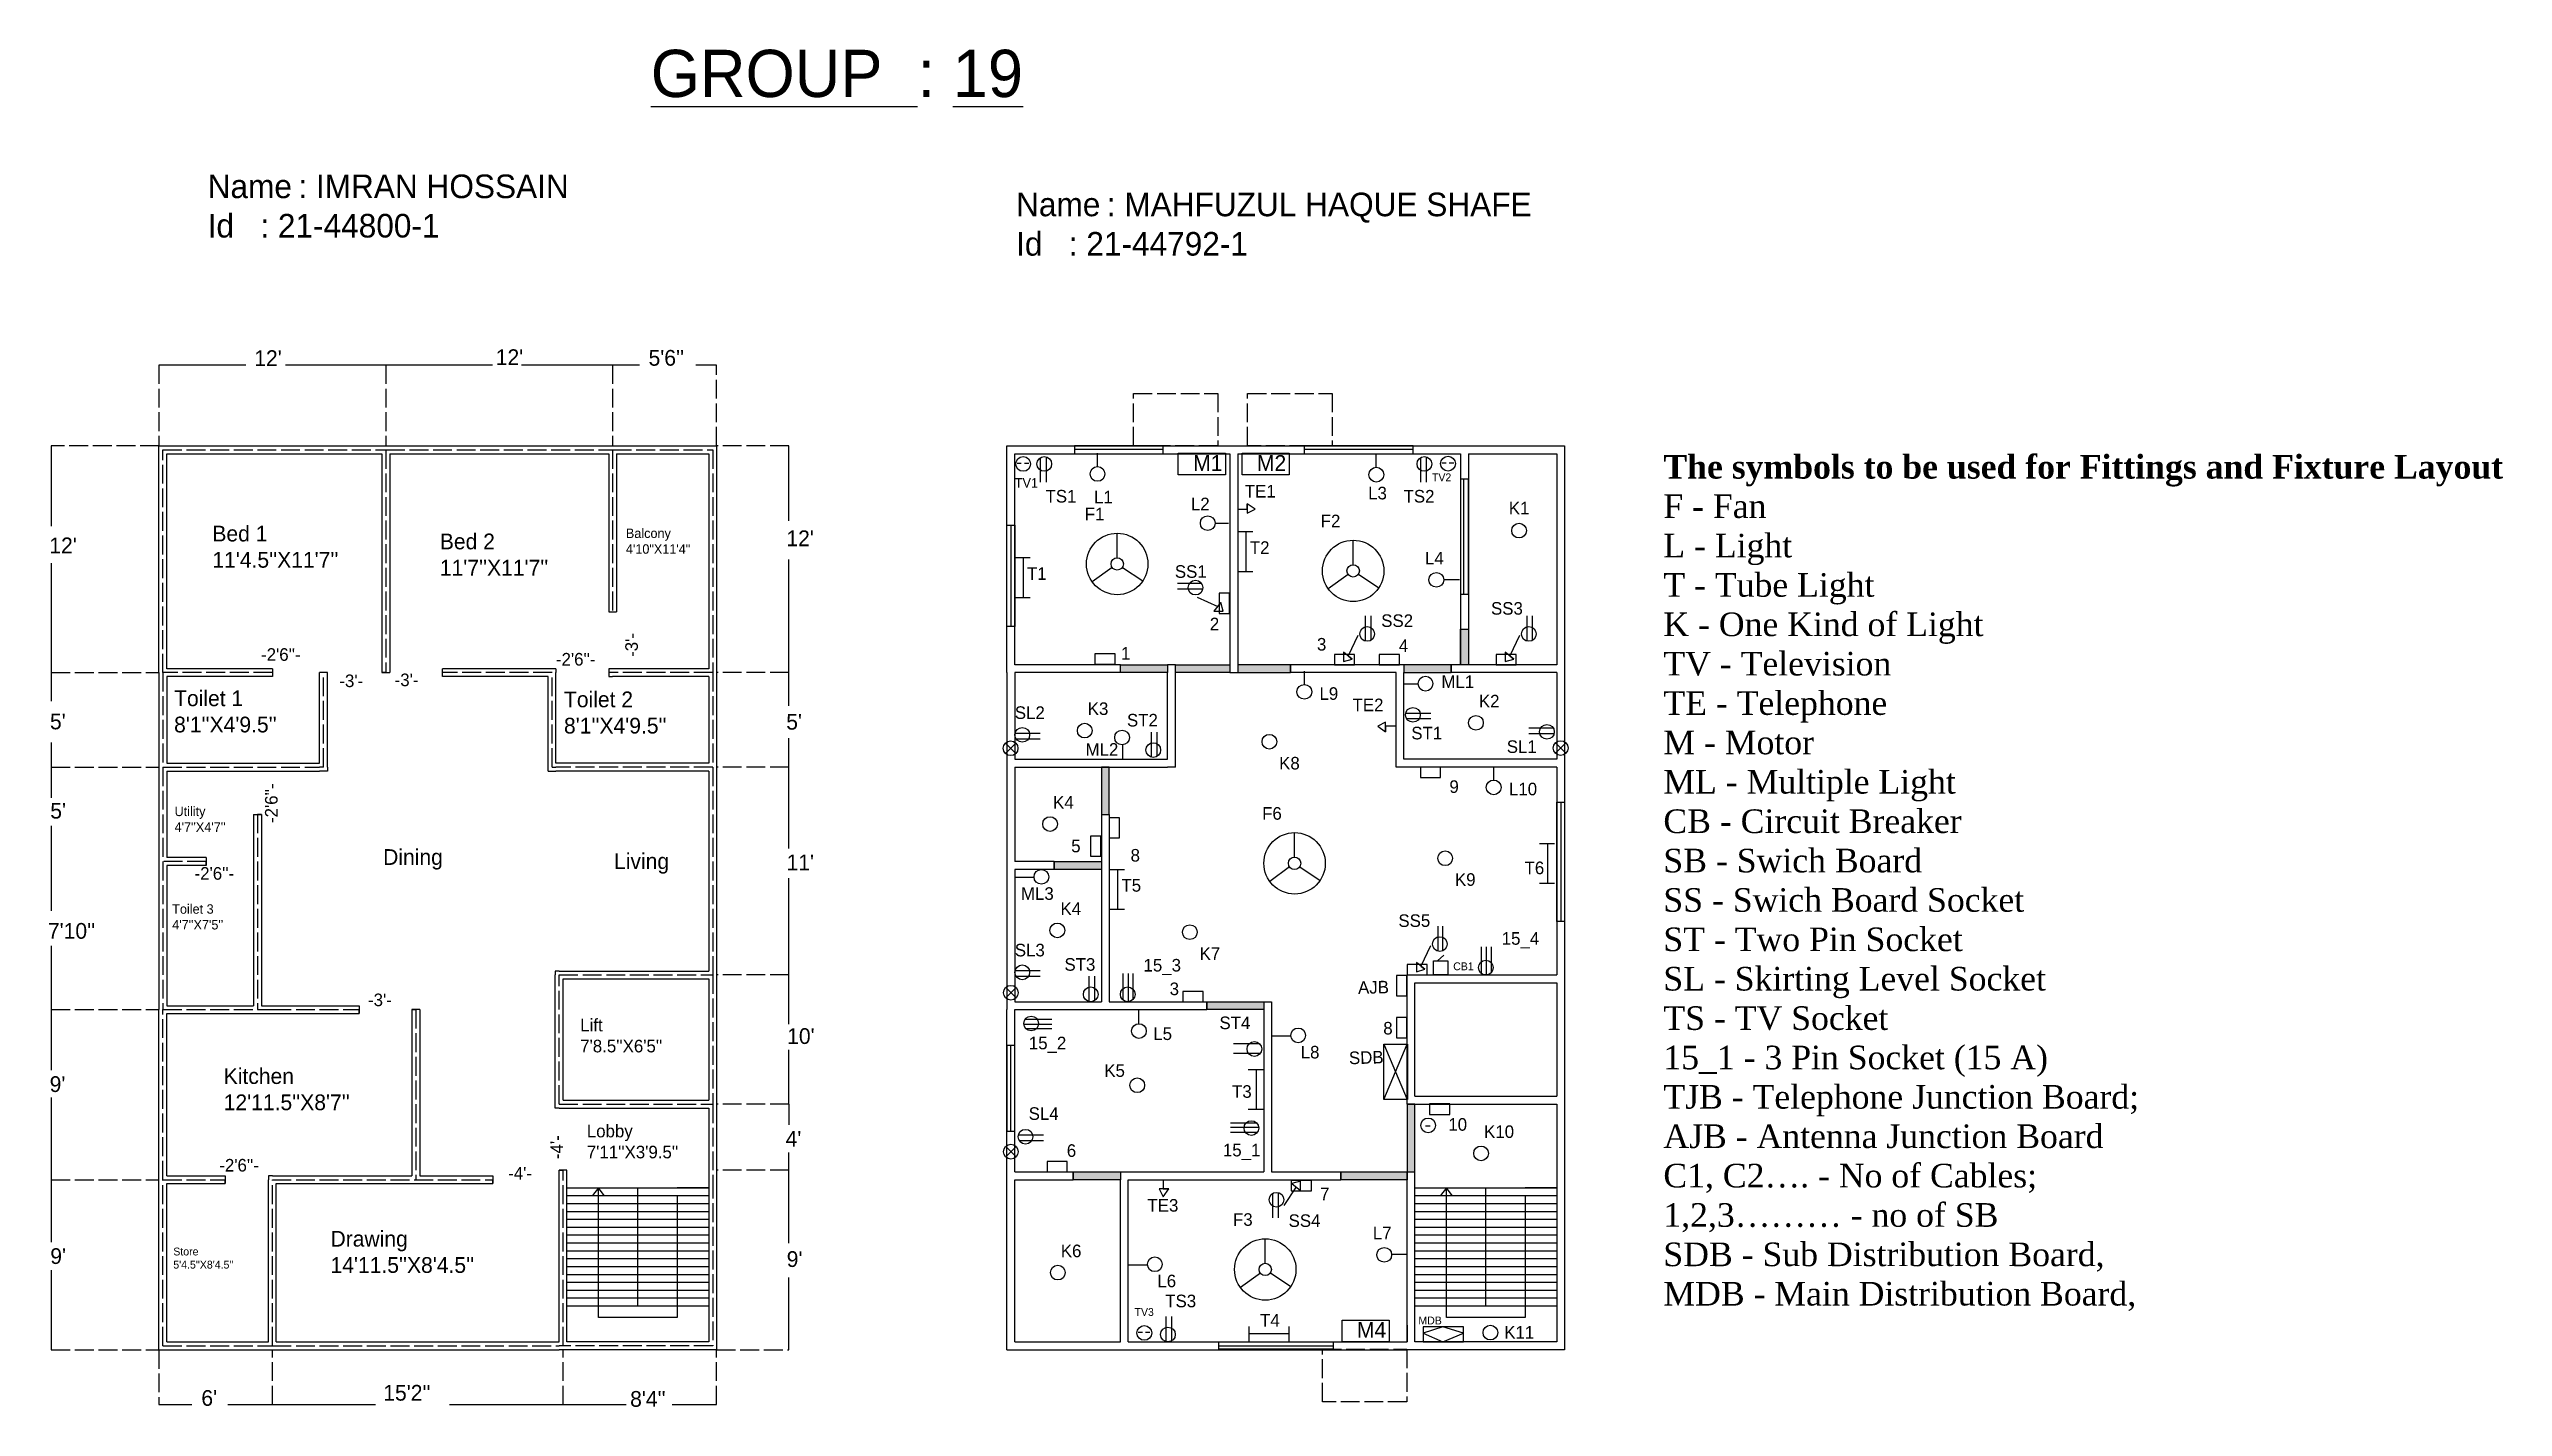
# Model space of a CAD drawing. Header units: inches. Extents: x -605 to 953, y 87 to 949.
import ezdxf

# ---------------------------------------------------------------- set-up
doc = ezdxf.new("R2010")
doc.units = ezdxf.units.IN
doc.header["$MEASUREMENT"] = 0
doc.linetypes.add('ACAD_ISO02W100', pattern=[15, 12, -3])
doc.layers.get('0').update_dxf_attribs({"true_color": 0xe7f0ff})

msp = doc.modelspace()

# ---------------------------------------------------------------- hatches: boundary and pattern name
h = msp.add_hatch(color=256)
h.set_gradient(color1=(127, 127, 0), color2=(255, 255, 173), one_color=1, tint=0.84, name='CYLINDER')
h.paths.add_polyline_path([(296.5, 558.5), (291.5, 558.5), (291.5, 581), (296.5, 581)])
h.paths.add_polyline_path([(285.5, 558.5), (255.5, 558.5), (255.5, 553.5), (285.5, 553.5)])
h.paths.add_polyline_path([(183.5, 558.5), (150, 558.5), (150, 553.5), (183.5, 553.5)])
h.paths.add_polyline_path([(110.5, 558.5), (145, 558.5), (145, 553.5), (110.5, 553.5)])
h.paths.add_polyline_path([(75.5, 558.5), (105.5, 558.5), (105.5, 553.5), (75.5, 553.5)])
h.paths.add_polyline_path([(63.5, 463.5), (68.5, 463.5), (68.5, 493.5), (63.5, 493.5)])
h.paths.add_polyline_path([(33.5, 433.5), (63.5, 433.5), (63.5, 428.5), (33.5, 428.5)])
h.paths.add_polyline_path([(130.5, 344.5), (166.5, 344.5), (166.5, 339.5), (130.5, 339.5)])
h.paths.add_polyline_path([(45.5, 236.5), (75.5, 236.5), (75.5, 231.5), (45.5, 231.5)])
h.paths.add_polyline_path([(257.5, 236.5), (262.5, 236.5), (262.5, 279.5), (257.5, 279.5)])
h.paths.add_polyline_path([(215.5, 236.5), (257.5, 236.5), (257.5, 231.5), (215.5, 231.5)])

# ---------------------------------------------------------------- linework, layer by layer
at = {"color": 2}
for p, q in [((-479.7, 748.8), (-534.8, 748.8)), ((-390.8, 748.8), (-454.4, 748.8)), ((-323, 748.8), (-390.8, 748.8)), ((-246.8, 748.8), (-304.7, 748.8)), ((-229.7, 748.8), (-246.8, 748.8)), ((-180.8, 748.8), (-193.9, 748.8)), ((-603.2, 697.5), (-603.2, 646.4)), ((-134.9, 649.9), (-134.9, 697.5)), ((-134.9, 553.5), (-134.9, 625.3)), ((-603.2, 623.1), (-603.2, 553.5)), ((-603.2, 553.5), (-603.2, 535.4)), ((-134.9, 532.5), (-134.9, 553.5)), ((-603.2, 509.2), (-603.2, 493.5)), ((-134.9, 493.5), (-134.9, 511.8)), ((-603.2, 493.5), (-603.2, 474)), ((-134.9, 441.9), (-134.9, 493.5)), ((-603.2, 456.3), (-603.2, 402.3)), ((-134.9, 361.5), (-134.9, 422.9)), ((-603.2, 380), (-603.2, 339.5)), ((-134.9, 330.2), (-134.9, 361.5)), ((-603.2, 339.5), (-603.2, 301)), ((-134.9, 279.5), (-134.9, 313.9)), ((-603.2, 283.6), (-603.2, 231.5)), ((-134.9, 237.5), (-134.9, 248.8)), ((-134.9, 191.2), (-134.9, 237.5)), ((-603.2, 231.5), (-603.2, 191.8)), ((-603.2, 174), (-603.2, 123.5)), ((-134.9, 123.5), (-134.9, 169.3)), ((-534.8, 88.7), (-513.9, 88.7)), ((-491.1, 88.7), (-462.8, 88.7)), ((-462.8, 88.7), (-397.4, 88.7)), ((-350.3, 88.7), (-278.3, 88.7)), ((-278.3, 88.7), (-238.3, 88.7)), ((-209, 88.7), (-180.8, 88.7))]:
    msp.add_line(p, q, dxfattribs=at)
at = {"color": 4, "linetype": 'ACAD_ISO02W100'}
for p, q in [((-534.8, 748.8), (-534.8, 697.5)), ((-390.8, 748.8), (-390.8, 697.5)), ((-246.8, 748.8), (-246.8, 697.5)), ((-180.8, 697.5), (-180.8, 748.8)), ((-534.8, 697.5), (-603.2, 697.5)), ((-134.9, 697.5), (-180.8, 697.5)), ((-603.2, 553.5), (-534.8, 553.5)), ((-134.9, 553.5), (-180.8, 553.5)), ((-603.2, 493.5), (-534.8, 493.5)), ((-134.9, 493.5), (-180.8, 493.5)), ((-134.9, 361.5), (-180.8, 361.5)), ((-603.2, 339.5), (-534.8, 339.5)), ((-134.9, 279.5), (-180.8, 279.5)), ((-134.9, 237.5), (-180.8, 237.5)), ((-603.2, 231.5), (-534.8, 231.5)), ((-603.2, 123.5), (-534.8, 123.5)), ((-534.8, 123.5), (-534.8, 88.7)), ((-462.8, 88.7), (-462.8, 123.5)), ((-278.3, 88.7), (-278.3, 123.5)), ((-180.8, 88.7), (-180.8, 123.5)), ((-180.8, 123.5), (-134.9, 123.5))]:
    msp.add_line(p, q, dxfattribs=at)
for p, q in [((-534.8, 697.5), (-390.8, 697.5)), ((-534.8, 553.5), (-534.8, 697.5)), ((-529.8, 692.5), (-393.3, 692.5)), ((-529.8, 556), (-529.8, 692.5)), ((-393.3, 692.5), (-393.3, 553.5)), ((-390.8, 697.5), (-246.8, 697.5)), ((-390.8, 697.5), (-246.8, 697.5)), ((-390.8, 697.5), (-246.8, 697.5)), ((-388.3, 692.5), (-249.3, 692.5)), ((-388.3, 692.5), (-388.3, 553.5)), ((-249.3, 692.5), (-249.3, 592)), ((-246.8, 697.5), (-180.8, 697.5)), ((-244.3, 692.5), (-185.8, 692.5)), ((-244.3, 692.5), (-244.3, 592)), ((-185.8, 692.5), (-185.8, 556)), ((-180.8, 697.5), (-180.8, 553.5)), ((3.5, 697.5), (147.5, 697.5)), ((3.5, 553.5), (3.5, 697.5)), ((8.5, 692.5), (145, 692.5)), ((8.5, 558.5), (8.5, 692.5)), ((9.9, 686.5), (12.6, 686.5)), ((14.6, 686.5), (17.4, 686.5)), ((24.7, 690), (24.7, 674.5)), ((28.3, 690.5), (28.3, 674.5)), ((61, 684.4), (61, 692.9)), ((145, 692.5), (145, 553.5)), ((147.5, 697.5), (291.5, 697.5)), ((150, 692.5), (291.5, 692.5)), ((150, 692.5), (150, 553.5)), ((238, 683.9), (238, 692.4)), ((266, 690), (266, 674.5)), ((269.6, 690.5), (269.6, 674.5)), ((279.6, 686.7), (282.3, 686.7)), ((284.3, 686.7), (287.1, 686.7)), ((291.5, 697.5), (357.5, 697.5)), ((291.5, 692.5), (291.5, 558.5)), ((296.5, 692.5), (352.5, 692.5)), ((296.5, 692.5), (296.5, 558.5)), ((352.5, 692.5), (352.5, 558.5)), ((357.5, 697.5), (357.5, 553.5)), ((150, 657.2), (156, 657.2)), ((156, 657.2), (156, 660.7)), ((156, 660.7), (156, 654.7)), ((161, 657.2), (156, 660.7)), ((156, 654.7), (161, 657.2)), ((73.4, 626.5), (73.4, 642)), ((135.7, 648.4), (144.2, 648.4)), ((159.7, 642.8), (150, 642.8)), ((155.2, 643.1), (155.2, 617.6)), ((18.2, 626.3), (8.5, 626.3)), ((13.7, 626.6), (13.7, 601.1)), ((223.2, 622.1), (223.2, 637.6)), ((70.3, 620.2), (57.7, 611.1)), ((76.8, 620.3), (89.8, 611.8)), ((127.2, 610), (111.8, 610)), ((159.7, 617.5), (150, 617.5)), ((220.1, 615.8), (207.5, 606.7)), ((226.6, 616), (239.6, 607.4)), ((280.7, 612.7), (290.7, 612.7)), ((-249.3, 592), (-244.3, 592)), ((18.2, 601), (8.5, 601)), ((127.8, 606.4), (111.8, 606.4)), ((124.3, 601.5), (137.3, 595.5)), ((139.3, 598), (134.9, 592.5)), ((134.9, 592.5), (140.8, 592.5)), ((137.3, 595.5), (139.3, 598)), ((140.8, 592.5), (139.3, 598)), ((226.2, 577.1), (220.2, 564.1)), ((231.1, 573.6), (231.1, 589.6)), ((234.7, 574.1), (234.7, 589.6)), ((328.8, 577.1), (322.8, 564.1)), ((333.7, 573.6), (333.7, 589.6)), ((337.2, 574.1), (337.2, 589.6)), ((222.7, 562.1), (217.2, 566.4)), ((217.2, 566.4), (217.2, 560.6)), ((217.2, 560.6), (222.7, 562.1)), ((220.2, 564.1), (222.7, 562.1)), ((325.3, 562.1), (319.8, 566.4)), ((319.8, 566.4), (319.8, 560.6)), ((319.8, 560.6), (325.3, 562.1)), ((322.8, 564.1), (325.3, 562.1)), ((-534.8, 553.5), (-534.8, 493.5)), ((-462.8, 556), (-529.8, 556)), ((-462.8, 551), (-529.8, 551)), ((-529.8, 551), (-529.8, 496)), ((-462.8, 556), (-462.8, 553.5)), ((-462.8, 553.5), (-462.8, 551)), ((-427.8, 553.5), (-432.8, 553.5)), ((-432.8, 496), (-432.8, 553.5)), ((-427.8, 493.5), (-427.8, 553.5)), ((-390.8, 553.5), (-393.3, 553.5)), ((-393.3, 553.5), (-388.3, 553.5)), ((-282.8, 556), (-354.8, 556)), ((-354.8, 553.5), (-354.8, 556)), ((-354.8, 551), (-354.8, 553.5)), ((-287.8, 551), (-354.8, 551)), ((-287.8, 493.5), (-287.8, 551)), ((-282.8, 556), (-282.8, 553.5)), ((-282.8, 496), (-282.8, 553.5)), ((-185.8, 556), (-249.3, 556)), ((-249.3, 556), (-249.3, 553.5)), ((-249.3, 553.5), (-249.3, 551)), ((-249.3, 551), (-246.8, 551)), ((-185.8, 551), (-246.8, 551)), ((-185.8, 551), (-185.8, 496)), ((-180.8, 553.5), (-180.8, 493.5)), ((3.5, 553.5), (3.5, 493.5)), ((75.5, 558.5), (8.5, 558.5)), ((75.5, 553.5), (8.5, 553.5)), ((8.5, 553.5), (8.5, 498.5)), ((110.5, 558.5), (105.4, 558.5)), ((105.5, 498.5), (105.5, 553.5)), ((110.5, 493.5), (110.5, 558.5)), ((145, 553.5), (150, 553.5)), ((255.5, 558.5), (183.5, 558.5)), ((183.5, 558.5), (183.5, 553.5)), ((250.5, 553.5), (183.5, 553.5)), ((192.3, 545.9), (192.3, 554.4)), ((250.5, 493.5), (250.5, 553.5)), ((255.5, 558.5), (255.5, 553.5)), ((255.5, 498.5), (255.5, 553.5)), ((264.5, 546.2), (255.5, 546.2)), ((291.5, 558.5), (285.5, 558.5)), ((285.5, 558.5), (285.5, 553.5)), ((291.5, 553.5), (285.5, 553.5)), ((352.5, 553.5), (291.5, 553.5)), ((352.5, 558.5), (296.5, 558.5)), ((352.5, 553.5), (352.5, 498.5)), ((357.5, 553.5), (357.5, 493.5)), ((8.6, 515.1), (24.6, 515.1)), ((95.3, 499.8), (95.3, 515.7)), ((98.9, 500.3), (98.9, 515.7)), ((243.9, 522), (238.9, 519.5)), ((238.9, 519.5), (243.9, 516)), ((243.9, 516), (243.9, 522)), ((249.9, 519.5), (243.9, 519.5)), ((243.9, 519.5), (243.9, 516)), ((256.7, 527.8), (272.7, 527.8)), ((257.3, 524.3), (272.7, 524.3)), ((350.3, 518.3), (334.9, 518.3)), ((350.8, 514.7), (334.9, 514.7)), ((2.5, 502.1), (9.1, 508.8)), ((9.1, 502.1), (2.5, 508.8)), ((8.5, 498.5), (105.5, 498.5)), ((8.5, 498.5), (63.5, 498.5)), ((9.2, 511.5), (24.6, 511.5)), ((76.9, 507.5), (76.9, 498.5)), ((352.5, 498.5), (255.5, 498.5)), ((351.7, 502.3), (358.3, 508.9)), ((358.3, 502.3), (351.7, 508.9)), ((-534.8, 493.5), (-534.8, 339.5)), ((-529.8, 496), (-432.8, 496)), ((-529.8, 496), (-474.8, 496)), ((-529.8, 491), (-432.8, 491)), ((-529.8, 491), (-529.8, 436)), ((-529.8, 491), (-474.8, 491)), ((-430.3, 493.5), (-432.8, 493.5)), ((-427.8, 491), (-432.8, 491)), ((-427.8, 493.5), (-427.8, 491)), ((-427.8, 491), (-427.8, 491)), ((-287.8, 491), (-287.8, 493.5)), ((-287.8, 491), (-282.8, 491)), ((-285.3, 493.5), (-282.8, 493.5)), ((-185.8, 496), (-282.8, 496)), ((-185.8, 491), (-282.8, 491)), ((-185.8, 491), (-185.8, 364)), ((-180.8, 493.5), (-180.8, 361.5)), ((3.5, 493.5), (3.5, 339.5)), ((8.5, 493.5), (105.5, 493.5)), ((8.5, 493.5), (8.5, 433.5)), ((8.5, 493.5), (63.5, 493.5)), ((110.5, 493.5), (105.5, 493.5)), ((255.5, 493.5), (250.5, 493.5)), ((352.5, 493.5), (255.5, 493.5)), ((312.5, 485.3), (312.5, 493.8)), ((352.5, 493.5), (352.5, 361.5)), ((357.5, 493.5), (357.5, 361.5)), ((-474.8, 463.5), (-474.8, 433.5)), ((-474.8, 463.5), (-469.8, 463.5)), ((-469.8, 463.5), (-472.3, 463.5)), ((-469.8, 463.5), (-469.8, 433.5)), ((63.5, 463.5), (63.5, 433.5)), ((63.5, 463.5), (68.5, 463.5)), ((68.5, 463.5), (68.5, 433.5)), ((186.1, 436.3), (186.1, 451.9)), ((351.2, 444.8), (341.5, 444.8)), ((346.7, 445.2), (346.7, 419.6)), ((-504.8, 436), (-529.8, 436)), ((-529.8, 431), (-529.8, 342)), ((-504.8, 431), (-529.8, 431)), ((-504.8, 436), (-504.8, 431)), ((-504.8, 431), (-504.8, 433.5)), ((-474.8, 433.5), (-474.8, 342)), ((-469.8, 433.5), (-469.8, 342)), ((33.5, 433.5), (8.5, 433.5)), ((8.5, 428.5), (8.5, 344.5)), ((33.5, 428.5), (8.5, 428.5)), ((21, 423.4), (8.5, 423.4)), ((33.5, 433.5), (33.5, 428.5)), ((63.5, 433.5), (63.5, 344.5)), ((68.5, 433.5), (68.5, 344.5)), ((78.2, 428.3), (68.5, 428.3)), ((73.7, 428.7), (73.7, 403.1)), ((182.9, 430.1), (170.3, 420.9)), ((189.4, 430.2), (202.4, 421.6)), ((351.2, 419.6), (341.5, 419.6)), ((78.2, 403.1), (68.5, 403.1)), ((277.2, 376.6), (277.2, 392.6)), ((280.2, 377.2), (280.2, 392.6)), ((272.3, 380.1), (266.3, 367.1)), ((276.8, 370.5), (280.8, 374)), ((304.7, 362.5), (304.7, 379.4)), ((308, 361.6), (308, 379.4)), ((310.8, 379.4), (310.8, 362.9)), ((-280.8, 364), (-283.3, 364)), ((-283.3, 364), (-283.3, 361.5)), ((-283.3, 279.5), (-283.3, 361.5)), ((-283.3, 279.5), (-283.3, 361.5)), ((-280.8, 364), (-185.8, 364)), ((-278.3, 282), (-278.3, 359)), ((-278.3, 359), (-185.8, 359)), ((-185.8, 359), (-185.8, 282)), ((-180.8, 361.5), (-180.8, 361.5)), ((-180.8, 361.5), (-180.8, 279.5)), ((8.6, 364.3), (24.6, 364.3)), ((9.2, 360.7), (24.6, 360.7)), ((55.6, 344.7), (55.6, 360.7)), ((59.2, 345.2), (59.2, 360.7)), ((77.3, 345.5), (77.3, 362.4)), ((80.6, 344.6), (80.6, 362.4)), ((83.5, 362.4), (83.5, 345.9)), ((257.5, 279.5), (257.5, 361.5)), ((257.5, 361.5), (352.5, 361.5)), ((268.8, 365.1), (263.4, 369.4)), ((263.4, 369.4), (263.4, 363.6)), ((263.4, 363.6), (268.8, 365.1)), ((266.3, 367.1), (268.8, 365.1)), ((357.5, 361.5), (357.5, 361.5)), ((357.5, 361.5), (357.5, 279.5)), ((2.7, 346.9), (9.3, 353.5)), ((9.3, 346.9), (2.7, 353.5)), ((8.5, 344.5), (63.5, 344.5)), ((68.5, 344.5), (75.5, 344.5)), ((75.5, 344.5), (130.5, 344.5)), ((130.5, 344.5), (130.5, 339.5)), ((166.5, 344.5), (171.5, 344.5)), ((171.5, 344.5), (171.5, 236.5)), ((262.5, 284.5), (262.5, 356.5)), ((262.5, 356.5), (352.5, 356.5)), ((352.5, 356.5), (352.5, 284.5)), ((-534.8, 231.5), (-534.8, 339.5)), ((-529.8, 342), (-474.8, 342)), ((-529.8, 234), (-529.8, 337)), ((-529.8, 337), (-462.8, 337)), ((-469.8, 342), (-462.8, 342)), ((-462.8, 342), (-407.8, 342)), ((-462.8, 337), (-407.8, 337)), ((-407.8, 342), (-407.8, 337)), ((-407.8, 337), (-407.8, 339.5)), ((-374.3, 339.5), (-374.3, 234)), ((-369.3, 339.5), (-374.3, 339.5)), ((-374.3, 339.5), (-371.8, 339.5)), ((-369.3, 339.5), (-369.3, 234)), ((3.5, 231.5), (3.5, 339.5)), ((8.5, 236.5), (8.5, 339.5)), ((8.5, 339.5), (75.5, 339.5)), ((14.2, 330.2), (32.1, 330.2)), ((15.2, 333.5), (32.1, 333.5)), ((32.1, 327.4), (15.6, 327.4)), ((75.5, 339.5), (130.5, 339.5)), ((87.3, 330.6), (87.3, 339.1)), ((166.5, 339.5), (166.5, 236.5)), ((147.4, 317.9), (163.9, 317.9)), ((164.3, 311.7), (147.4, 311.7)), ((184, 322.7), (171.5, 322.7)), ((242.8, 317.5), (257.6, 282.5)), ((242.8, 282.5), (257.6, 317.5)), ((166.3, 301.3), (156.6, 301.3)), ((161.8, 301.6), (161.8, 276.1)), ((-278.3, 282), (-185.8, 282)), ((257.5, 284.5), (257.8, 284.5)), ((262.5, 284.5), (352.5, 284.5)), ((-283.3, 277), (-283.3, 279.5)), ((-280.8, 277), (-283.3, 277)), ((-280.8, 277), (-185.8, 277)), ((-185.8, 277), (-185.8, 231.5)), ((-180.8, 279.5), (-180.8, 231.5)), ((-134.9, 279.5), (-134.9, 266.4)), ((145.5, 267.6), (162, 267.6)), ((166.3, 276), (156.6, 276)), ((257.5, 279.5), (352.5, 279.5)), ((269.2, 265.8), (272.2, 265.8)), ((352.5, 279.5), (352.5, 231.5)), ((357.5, 279.5), (357.5, 231.5)), ((2.7, 246), (9.3, 252.6)), ((9.3, 246), (2.7, 252.6)), ((10.7, 259.9), (26.7, 259.9)), ((11.3, 256.4), (26.7, 256.4)), ((163.4, 264.7), (145.5, 264.7)), ((162.4, 261.5), (145.5, 261.5)), ((-529.8, 234), (-492.8, 234)), ((-492.8, 234), (-492.8, 229)), ((-462.8, 234), (-465.3, 234)), ((-465.3, 234), (-465.3, 231.5)), ((-462.8, 234), (-374.3, 234)), ((-369.3, 234), (-322.8, 234)), ((-322.8, 234), (-322.8, 229)), ((-280.8, 128.5), (-280.8, 237.5)), ((-275.8, 237.5), (-280.8, 237.5)), ((-280.8, 237.5), (-278.3, 237.5)), ((-275.8, 128.5), (-275.8, 237.5)), ((8.5, 236.5), (45.5, 236.5)), ((45.5, 236.5), (45.5, 231.5)), ((75.5, 236.5), (166.5, 236.5)), ((75.5, 236.5), (75.5, 231.5)), ((171.5, 236.5), (215.5, 236.5)), ((215.5, 236.5), (215.5, 231.5)), ((257.5, 128.5), (257.5, 236.5)), ((257.5, 236.5), (262.5, 236.5)), ((262.5, 128.5), (262.5, 236.5)), ((-534.8, 123.5), (-534.8, 231.5)), ((-529.8, 128.5), (-529.8, 229)), ((-529.8, 229), (-492.8, 229)), ((-492.8, 229), (-492.8, 231.5)), ((-465.3, 128.5), (-465.3, 231.5)), ((-460.3, 128.5), (-460.3, 229)), ((-460.3, 229), (-322.8, 229)), ((-322.8, 229), (-322.8, 231.5)), ((-275.8, 226.4), (-185.8, 226.4)), ((-275.8, 221.4), (-185.8, 221.4)), ((-255.8, 226.4), (-259.6, 221.4)), ((-259.6, 221.4), (-252.1, 221.4)), ((-255.8, 144), (-255.8, 226.4)), ((-252.1, 221.4), (-255.8, 226.4)), ((-230.8, 151.4), (-230.8, 226.4)), ((-185.8, 226.4), (-205.8, 226.4)), ((-205.8, 221.4), (-205.8, 144)), ((-185.8, 231.5), (-185.8, 128.5)), ((-185.8, 231.5), (-185.8, 128.5)), ((-180.8, 231.5), (-180.8, 123.5)), ((3.5, 123.5), (3.5, 231.5)), ((8.5, 128.5), (8.5, 231.5)), ((8.5, 231.5), (45.5, 231.5)), ((75.5, 128.5), (75.5, 231.5)), ((80.5, 128.5), (80.5, 231.5)), ((80.5, 231.5), (215.5, 231.5)), ((106.2, 225.7), (100.2, 225.7)), ((100.2, 225.7), (102.7, 220.7)), ((102.7, 231.7), (102.7, 225.7)), ((102.7, 225.7), (106.2, 225.7)), ((102.7, 220.7), (106.2, 225.7)), ((172.1, 222.7), (172.1, 207.3)), ((175.7, 223.3), (175.7, 207.3)), ((187.2, 226.9), (179.2, 215.1)), ((189.9, 230.6), (184.4, 229.1)), ((184.4, 229.1), (189.9, 224.7)), ((189.9, 224.7), (189.9, 230.6)), ((262.5, 226.4), (352.5, 226.4)), ((262.5, 221.4), (352.5, 221.4)), ((282.5, 226.4), (278.7, 221.4)), ((278.7, 221.4), (286.2, 221.4)), ((282.5, 144), (282.5, 226.4)), ((286.2, 221.4), (282.5, 226.4)), ((307.5, 151.4), (307.5, 226.4)), ((352.5, 226.4), (332.5, 226.4)), ((332.5, 221.4), (332.5, 144)), ((352.5, 231.5), (352.5, 128.5)), ((357.5, 231.5), (357.5, 123.5)), ((-275.8, 216.4), (-185.8, 216.4)), ((-275.8, 211.4), (-185.8, 211.4)), ((-275.8, 206.4), (-185.8, 206.4)), ((262.5, 216.4), (352.5, 216.4)), ((262.5, 211.4), (352.5, 211.4)), ((262.5, 206.4), (352.5, 206.4)), ((-275.8, 201.4), (-185.8, 201.4)), ((-275.8, 196.4), (-185.8, 196.4)), ((-275.8, 191.4), (-185.8, 191.4)), ((167.5, 178.4), (167.5, 194)), ((262.5, 201.4), (352.5, 201.4)), ((262.5, 196.4), (352.5, 196.4)), ((262.5, 191.4), (352.5, 191.4)), ((-275.8, 186.4), (-185.8, 186.4)), ((-275.8, 181.4), (-185.8, 181.4)), ((-275.8, 176.4), (-185.8, 176.4)), ((-275.8, 171.4), (-185.8, 171.4)), ((93, 177.3), (80.5, 177.3)), ((164.4, 172.2), (151.7, 163.1)), ((170.8, 172.3), (183.8, 163.7)), ((247.6, 184.2), (257.6, 184.2)), ((262.5, 186.4), (352.5, 186.4)), ((262.5, 181.4), (352.5, 181.4)), ((262.5, 176.4), (352.5, 176.4)), ((262.5, 171.4), (352.5, 171.4)), ((-275.8, 166.4), (-185.8, 166.4)), ((-275.8, 161.4), (-185.8, 161.4)), ((-275.8, 156.4), (-185.8, 156.4)), ((262.5, 166.4), (352.5, 166.4)), ((262.5, 161.4), (352.5, 161.4)), ((262.5, 156.4), (352.5, 156.4)), ((-275.8, 151.4), (-185.8, 151.4)), ((-205.8, 144), (-255.8, 144)), ((104.6, 128.7), (104.6, 144.7)), ((108.1, 129.2), (108.1, 144.7)), ((262.5, 151.4), (352.5, 151.4)), ((332.5, 144), (282.5, 144)), ((-529.8, 128.5), (-465.3, 128.5)), ((-460.3, 128.5), (-280.8, 128.5)), ((-185.8, 128.5), (-275.8, 128.5)), ((8.5, 128.5), (75.5, 128.5)), ((80.5, 128.5), (257.5, 128.5)), ((86.8, 134.7), (89.5, 134.7)), ((91.5, 134.7), (94.3, 134.7)), ((156.8, 133.8), (182.3, 133.8)), ((157.1, 138.3), (157.1, 128.5)), ((182.4, 138.3), (182.4, 128.5)), ((352.5, 128.5), (262.5, 128.5)), ((280.3, 138), (267.8, 134)), ((267.8, 134), (280.3, 128.5)), ((293.3, 134), (280.3, 138)), ((280.3, 128.5), (293.3, 134)), ((-534.8, 123.5), (-462.8, 123.5)), ((-462.8, 123.5), (-280.8, 123.5)), ((-180.8, 123.5), (-280.8, 123.5)), ((3.5, 123.5), (75.5, 123.5)), ((75.5, 123.5), (257.5, 123.5)), ((357.5, 123.5), (257.5, 123.5))]:
    msp.add_line(p, q)
at = {"linetype": 'ACAD_ISO02W100'}
for p, q in [((-532.3, 695), (-390.8, 695)), ((-532.3, 553.5), (-532.3, 695)), ((-390.8, 695), (-246.8, 695)), ((-390.8, 695), (-390.8, 553.5)), ((-246.8, 695), (-183.3, 695)), ((-246.8, 695), (-246.8, 592)), ((-183.3, 695), (-183.3, 553.5)), ((-462.8, 553.5), (-532.3, 553.5)), ((-532.3, 553.5), (-532.3, 493.5)), ((-430.3, 493.5), (-430.3, 553.5)), ((-285.3, 553.5), (-354.8, 553.5)), ((-285.3, 493.5), (-285.3, 553.5)), ((-183.3, 553.5), (-249.3, 553.5)), ((-183.3, 553.5), (-183.3, 493.5)), ((-532.3, 493.5), (-432.8, 493.5)), ((-532.3, 493.5), (-532.3, 339.5)), ((-532.3, 493.5), (-474.8, 493.5)), ((-183.3, 493.5), (-282.8, 493.5)), ((-183.3, 493.5), (-183.3, 361.5)), ((-472.3, 463.5), (-472.3, 433.5)), ((-504.8, 433.5), (-532.3, 433.5)), ((-472.3, 433.5), (-472.3, 339.5)), ((-280.8, 279.5), (-280.8, 361.5)), ((-280.8, 361.5), (-183.3, 361.5)), ((-183.3, 361.5), (-183.3, 279.5)), ((-532.3, 231.5), (-532.3, 339.5)), ((-532.3, 339.5), (-462.8, 339.5)), ((-462.8, 339.5), (-407.8, 339.5)), ((-371.8, 339.5), (-371.8, 231.5)), ((-280.8, 279.5), (-183.3, 279.5)), ((-183.3, 279.5), (-183.3, 231.5)), ((-278.3, 126), (-278.3, 237.5)), ((-532.3, 126), (-532.3, 231.5)), ((-532.3, 231.5), (-492.8, 231.5)), ((-462.8, 126), (-462.8, 231.5)), ((-462.8, 231.5), (-322.8, 231.5)), ((-183.3, 231.5), (-183.3, 126)), ((-532.3, 126), (-462.8, 126)), ((-462.8, 126), (-280.8, 126)), ((-183.3, 126), (-280.8, 126))]:
    msp.add_line(p, q, dxfattribs=at)
at = {"color": 3}
for p, q in [((46.3, 695.3), (102.6, 695.3)), ((192.1, 695.3), (261.4, 695.3)), ((293.6, 603.4), (293.6, 676.3)), ((5.9, 647.2), (5.9, 582.7)), ((355.1, 471.2), (355.1, 395.5)), ((6, 262.3), (6, 316.8)), ((138.1, 126.1), (210.7, 126.1))]:
    msp.add_line(p, q, dxfattribs=at)
at = {"linetype": 'ACAD_ISO02W100'}
for points in [[(137.4, 697.5), (83.8, 697.5), (83.8, 730.8), (137.4, 730.8)], [(209.9, 697.5), (156.3, 697.5), (156.3, 730.8), (209.9, 730.8)], [(257.4, 90.5), (203.8, 90.5), (203.8, 123.8), (257.4, 123.8)]]:
    msp.add_lwpolyline(points, close=True, dxfattribs=at)
at = {"color": 3}
for points in [[(46.3, 692.5), (102.6, 692.5), (102.6, 697.5), (46.3, 697.5)], [(261.4, 697.5), (192.1, 697.5), (192.1, 692.5), (261.4, 692.5)], [(296.5, 676.3), (291.5, 676.3), (291.5, 603.4), (296.5, 603.4)], [(3.5, 647.2), (8.5, 647.2), (8.5, 582.7), (3.5, 582.7)], [(352.5, 471.2), (357.5, 471.2), (357.5, 395.5), (352.5, 395.5)], [(138.1, 128.5), (210.7, 128.5), (210.7, 123.8), (138.1, 123.8)]]:
    msp.add_lwpolyline(points, close=True, dxfattribs=at)
for points in [[(112.3, 692.9), (142.2, 692.9), (142.2, 679), (112.3, 679)], [(152.8, 692.9), (182.7, 692.9), (182.7, 679), (152.8, 679)], [(270.3, 361.5), (270.3, 368.1), (257.5, 368.1), (257.5, 361.5)], [(274.3, 370.5), (283.3, 370.5), (283.3, 361.5), (274.3, 361.5)], [(3.5, 262.3), (8.5, 262.3), (8.5, 316.8), (3.5, 316.8)], [(257.8, 317.5), (257.8, 282.5), (242.8, 282.5), (242.8, 317.5)], [(216.3, 142.4), (246.2, 142.4), (246.2, 128.5), (216.3, 128.5)], [(267.8, 128.5), (293.3, 128.5), (293.3, 138), (267.8, 138)]]:
    msp.add_lwpolyline(points, close=True)
at = {"color": 252}
for points in [[(144.8, 603.9), (138.3, 603.9), (138.3, 591), (144.8, 591)], [(72.2, 558.9), (72.2, 565.4), (59.4, 565.4), (59.4, 558.9)], [(224.2, 558.5), (224.2, 565.1), (211.4, 565.1), (211.4, 558.5)], [(252.7, 558.5), (252.7, 565.1), (239.9, 565.1), (239.9, 558.5)], [(326.8, 558.5), (326.8, 565.1), (314, 565.1), (314, 558.5)], [(278.8, 486.8), (278.8, 493.4), (266, 493.4), (266, 486.8)], [(68.5, 448.5), (75, 448.5), (75, 461.3), (68.5, 461.3)], [(56.6, 436.9), (63.1, 436.9), (63.1, 449.7), (56.6, 449.7)], [(128, 344.5), (128, 351.1), (115.2, 351.1), (115.2, 344.5)], [(284.6, 273), (284.6, 279.6), (271.8, 279.6), (271.8, 273)], [(29, 243.1), (29, 236.5), (41.8, 236.5), (41.8, 243.1)], [(184, 231), (184, 224.5), (196.8, 224.5), (196.8, 231)]]:
    msp.add_lwpolyline(points, close=True, dxfattribs=at)
at = {"color": 57}
for points in [[(296.5, 558.5), (291.5, 558.5), (291.5, 581), (296.5, 581)], [(75.5, 558.5), (105.5, 558.5), (105.5, 553.5), (75.5, 553.5)], [(110.5, 558.5), (145, 558.5), (145, 553.5), (110.5, 553.5)], [(183.5, 558.5), (150, 558.5), (150, 553.5), (183.5, 553.5)], [(285.5, 558.5), (255.5, 558.5), (255.5, 553.5), (285.5, 553.5)], [(63.5, 463.5), (68.5, 463.5), (68.5, 493.5), (63.5, 493.5)], [(33.5, 433.5), (63.5, 433.5), (63.5, 428.5), (33.5, 428.5)], [(130.5, 344.5), (166.5, 344.5), (166.5, 339.5), (130.5, 339.5)], [(257.5, 236.5), (262.5, 236.5), (262.5, 279.5), (257.5, 279.5)], [(45.5, 236.5), (75.5, 236.5), (75.5, 231.5), (45.5, 231.5)], [(215.5, 236.5), (257.5, 236.5), (257.5, 231.5), (215.5, 231.5)]]:
    msp.add_lwpolyline(points, close=True, dxfattribs=at)
at = {"color": 4}
msp.add_lwpolyline([(257.3, 361.1), (250.8, 361.1), (250.8, 348.2), (257.3, 348.2)], close=True, dxfattribs=at)
at = {"color": 56}
msp.add_lwpolyline([(257.3, 334.4), (250.8, 334.4), (250.8, 321.5), (257.3, 321.5)], close=True, dxfattribs=at)
msp.add_lwpolyline([(257.5, 139.2), (257.5, 139.2), (257.5, 128.5)])
for centre, radius in [((13.8, 686), 4.68), ((27.2, 686), 4.68), ((268.5, 686), 4.68), ((283.5, 686.2), 4.68), ((61, 679.7), 4.68), ((238, 679.2), 4.68), ((73.5, 622.5), 19.5), ((131, 648.4), 4.68), ((328.6, 643.7), 4.68), ((73.5, 622.5), 3.93), ((223.3, 618.1), 19.5), ((123.2, 607.5), 4.68), ((223.3, 618.1), 3.93), ((276.1, 612.4), 4.68), ((232.2, 578.1), 4.68), ((334.8, 578.1), 4.68), ((192.3, 541.3), 4.68), ((269.2, 546.5), 4.68), ((261.2, 526.7), 4.68), ((13.2, 514), 4.68), ((52.9, 516.7), 4.68), ((76.6, 512.3), 4.68), ((170.1, 509.6), 4.68), ((301.2, 521.6), 4.68), ((346.3, 515.9), 4.68), ((5.8, 505.5), 4.68), ((96.4, 504.3), 4.68), ((355, 505.6), 4.68), ((312.5, 480.6), 4.68), ((30.9, 457.3), 4.68), ((186.1, 432.4), 19.5), ((186.1, 432.4), 3.93), ((281.7, 435.6), 4.68), ((25.4, 423.8), 4.68), ((35.5, 389.8), 4.68), ((119.6, 388.7), 4.68), ((278.3, 381.1), 4.68), ((13.2, 363.2), 4.68), ((307.5, 366.2), 4.68), ((6, 350.2), 4.68), ((56.7, 349.2), 4.68), ((80.2, 349.2), 4.68), ((18.9, 330.7), 4.68), ((87.3, 325.9), 4.68), ((188.4, 323.1), 4.68), ((160.6, 314.5), 4.68), ((86.2, 291.5), 4.68), ((158.7, 264.3), 4.68), ((270.9, 266), 4.68), ((6, 249.3), 4.68), ((15.3, 258.8), 4.68), ((304.5, 248.2), 4.68), ((174.6, 218.8), 4.68), ((167.5, 174.5), 19.5), ((243, 183.8), 4.68), ((35.8, 172.5), 4.68), ((97.4, 177.8), 4.68), ((167.5, 174.5), 3.93), ((90.7, 134.2), 4.68), ((105.7, 133.2), 4.68), ((310.4, 134.4), 4.68)]:
    msp.add_circle(centre, radius)

# ---------------------------------------------------------------- texts
at = {"color": 131, "attachment_point": 1}
for s, insert, char_height, width in [('{\\LGROUP}  : {\\L19}', (-222.6, 949), 30, 331.614), ('Name{\\H0.7333x; }: IMRAN HOSSAIN\\PId   : 21-44800-1  ', (-503.9, 869.8), 15, 331.614), ('Name{\\H0.7333x; }: MAHFUZUL HAQUE SHAFE\\PId   : 21-44792-1  ', (9.3, 858.3), 15, 414.94)]:
    msp.add_mtext(s, dxfattribs=dict(at, insert=insert, char_height=char_height, width=width))
at = {"attachment_point": 1}
for s, insert, char_height, width in [("12'", (-474.3, 758.2), 10, 53.184), ("12'", (-321, 758.8), 10, 53.184), ("5'6''", (-224, 758.4), 10, 53.184), ('{\\C3;M1}', (121.7, 691.6), 10, 1.8), ('{\\C3;M2}', (162.2, 691.6), 10, 1.8), ('{\\fTimes New Roman|b1|i0|c0|p16;The symbols to be used for Fittings and Fixture Layout \\fTimes New Roman|b0|i0|c0|p16;\\PF - Fan \\PL - Light \\PT - Tube Light \\PK - One Kind of Light \\PTV - Television \\PTE - Telephone \\PM - Motor \\PML - Multiple Light \\PCB - Circuit Breaker \\PSB - Swich Board \\PSS - Swich Board Socket \\PST - Two Pin Socket \\PSL - Skirting Level Socket \\PTS - TV Socket \\P15_1 - 3 Pin Socket (15 A) \\PTJB - Telephone Junction Board; \\PAJB - Antenna Junction Board \\PC1, C2…. - No of Cables; \\P1,2,3……… - no of SB \\PSDB - Sub Distribution Board, \\PMDB - Main Distribution Board, }', (420.2, 691.7), 15, 541), ('L3', (232.8, 671.5), 8, 1.8), ('TS1', (28, 669.5), 8, 1.8), ('F1', (52.9, 658.2), 8, 1.8), ('L1', (58.8, 669), 8, 1.8), ('L2', (120.3, 664.6), 8, 1.8), ('TS2', (255.3, 669.5), 8, 1.8), ('K1', (322.1, 662), 8, 1.8), ("12'", (-604.4, 639.3), 10, 53.184), ("Bed 1\\P11'4.5''X11'7''", (-500.9, 646.8), 10, 53.184), ("Bed 2\\P11'7''X11'7''", (-356.5, 641.8), 10, 53.184), ('Balcony\\P4\'10"X11\'4"', (-238.4, 645), 6, 82.456), ("12'", (-136.5, 643.8), 10, 53.184), ('F2', (202.7, 653.8), 8, 1.8), ('T2', (157.7, 636.9), 8, 1.8), ('L4', (268.9, 630.2), 8, 1.8), ('T1', (16.2, 620.4), 8, 1.8), ('SS1', (110.1, 621.7), 8, 1.8), ('SS3', (310.8, 598.3), 8, 1.8), ('SS2', (241.1, 590.5), 8, 1.8), ("-2'6''-", (-470, 569), 8, 51.921), ("-2'6''-", (-282.8, 566), 8, 51.921), ("-3'-", (-420.3, 552.3), 8, 51.921), ("-3'-", (-385.2, 552.9), 8, 51.921), ('ML1', (279.3, 551.7), 8, 1.8), ("Toilet 1\\P8'1''X4'9.5''", (-525.2, 542.2), 10, 82.456), ("Toilet 2\\P8'1''X4'9.5''", (-277.7, 541.5), 10, 82.456), ('SL2', (8.5, 532.1), 8, 1.8), ('K3', (54.8, 534.6), 8, 1.8), ('L9', (201.9, 544.2), 8, 1.8), ('K2', (303.1, 539.4), 8, 1.8), ("5'", (-604, 527.5), 10, 53.184), ("5'", (-136.6, 527.3), 10, 53.184), ('ST2', (79.7, 527.3), 8, 1.8), ('ST1', (260.2, 519.1), 8, 1.8), ('ML2', (53.4, 508.7), 8, 1.8), ('K8', (176.3, 500), 8, 1.8), ('SL1', (320.8, 510.5), 8, 1.8), ('{\\C1;9}', (284.4, 485.1), 8, 1.8), ('L10', (322.2, 483.6), 8, 1.8), ("5'", (-603.8, 470.8), 10, 53.184), ("Utility\\P4'7''X4'7''", (-524.9, 468.4), 6, 53.184), ('K4', (32.8, 475.1), 8, 1.8), ('F6', (165.5, 468.1), 8, 1.8), ('Dining', (-392.5, 441.4), 10, 51.921), ('Living', (-245.9, 438.8), 10, 51.921), ("11'", (-136.4, 438), 10, 53.184), ('{\\C1;5}', (44.3, 447.4), 8, 1.8), ('{\\C1;8}', (82, 441.5), 8, 1.8), ("-2'6''-", (-512.2, 430), 8, 51.921), ('T5', (76.2, 422.4), 8, 1.8), ('K9', (287.9, 426.1), 8, 1.8), ('T6', (332.1, 433.5), 8, 1.8), ("Toilet 3\\P4'7''X7'5''", (-526.4, 406.4), 6, 82.456), ('ML3', (12.4, 417.2), 8, 1.8), ('K4', (37.5, 407.6), 8, 1.8), ("7'10''", (-605.3, 394.5), 10, 53.184), ('SS5', (252, 400), 8, 1.8), ('SL3', (8.5, 381.3), 8, 1.8), ('K7', (125.8, 379.1), 8, 1.8), ('{\\C3;15_4}', (317.6, 388.7), 8, 1.8), ('ST3', (40, 372.2), 8, 1.8), ('{\\C3;15_3}', (90.2, 371.7), 8, 1.8), ('{\\C4;CB1}', (286.8, 369.5), 5, 1.8), ("-3'-", (-402.1, 349.7), 8, 51.921), ("Lift\\P7'8.5''X6'5''", (-267.4, 333.7), 8, 53.184), ("10'", (-136, 327.7), 10, 53.184), ('L5', (96.4, 328.2), 8, 1.8), ('ST4', (138.4, 335.1), 8, 1.8), ('{\\C54;8}', (242.4, 331.7), 8, 1.8), ('L8', (190, 316.5), 8, 1.8), ("9'", (-604.2, 297.2), 10, 53.184), ("Kitchen \\P12'11.5''X8'7''", (-493.7, 302.3), 10, 53.184), ('K5', (65.3, 304.8), 8, 1.8), ('T3', (146.4, 291.5), 8, 1.8), ("Lobby\\P7'11''X3'9.5''", (-263.2, 266.4), 8, 53.184), ('SL4', (17.3, 277.5), 8, 1.8), ('{\\C1;10}', (283.7, 270.6), 8, 1.8), ('K10', (306.4, 266), 8, 1.8), ("4'", (-137, 262.5), 10, 53.184), ("-2'6''-", (-496.5, 244.7), 8, 51.921), ("-4'-", (-313.1, 239.6), 8, 51.921), ('{\\C2;TE3}', (92.7, 219.2), 8, 1.8), ('{\\C1;7}', (202.3, 226.5), 8, 1.8), ('F3', (147, 210.2), 8, 1.8), ('SS4', (182.3, 209.5), 8, 1.8), ("9'", (-603.8, 188), 10, 53.184), ("Store\\P5'4.5''X8'4.5''", (-525.7, 188.4), 5, 53.184), ("Drawing\\P14'11.5''X8'4.5''", (-425.9, 199), 10, 53.184), ('K6', (37.7, 190.3), 8, 1.8), ('L7', (235.8, 201.7), 8, 1.8), ("9'", (-136.3, 186.1), 10, 53.184), ('L6', (99, 171.2), 8, 1.8), ('TS3', (104, 158.5), 8, 1.8), ('{\\C4;TV3}', (84.5, 150), 5, 1.8), ('T4', (164.2, 146.2), 8, 1.8), ('{\\C3;M4}', (225.7, 141.1), 10, 1.8), ('{\\C1;MDB}', (264.7, 144.6), 5, 1.8), ('K11', (319.2, 138.6), 8, 1.8), ("6'", (-507.9, 97.9), 10, 53.184), ("15'2''", (-392.4, 101.2), 10, 53.184), ("8'4''", (-235.7, 97.3), 10, 53.184)]:
    msp.add_mtext(s, dxfattribs=dict(at, insert=insert, char_height=char_height, width=width))
at = {"color": 4, "width": 1.8, "attachment_point": 1}
for s, insert, char_height in [('TV1', (8.5, 677), 6), ('TV2', (273.3, 680), 5)]:
    msp.add_mtext(s, dxfattribs=dict(at, insert=insert, char_height=char_height))
at = {"color": 2, "char_height": 8, "width": 1.8, "attachment_point": 1}
for s, insert in [('TE1', (154.5, 672.7)), ('TE2', (222.9, 537))]:
    msp.add_mtext(s, dxfattribs=dict(at, insert=insert))
at = {"char_height": 8, "attachment_point": 1}
for s, insert, width, rotation in [("-3'-", (-238.8, 563.5), 51.921, 90), ("-2'6''-", (-467.5, 458), 51.921, 90), ('{\\C4;AJB}', (226.3, 357.5), 1.8, 1.1017), ('{\\C1;SDB}', (220.5, 312.8), 1.8, 1.6366), ("-4'-", (-286.3, 244.6), 51.921, 90)]:
    msp.add_mtext(s, dxfattribs=dict(at, insert=insert, width=width, rotation=rotation))
at = {"color": 1, "char_height": 8, "width": 1.8, "attachment_point": 1}
for s, insert in [('2', (132.3, 588.4)), ('1', (75.9, 569.7)), ('3', (200.3, 575.5)), ('4', (252.3, 574.6)), ('3', (106.8, 356.7)), ('6', (41.5, 254))]:
    msp.add_mtext(s, dxfattribs=dict(at, insert=insert))
at = {"color": 3, "char_height": 8, "width": 1.8, "attachment_point": 1}
for s, insert in [('15_2', (17.4, 322.3)), ('15_1', (140.6, 254.3))]:
    msp.add_mtext(s, dxfattribs=dict(at, insert=insert))

doc.saveas('drawing.dxf')
